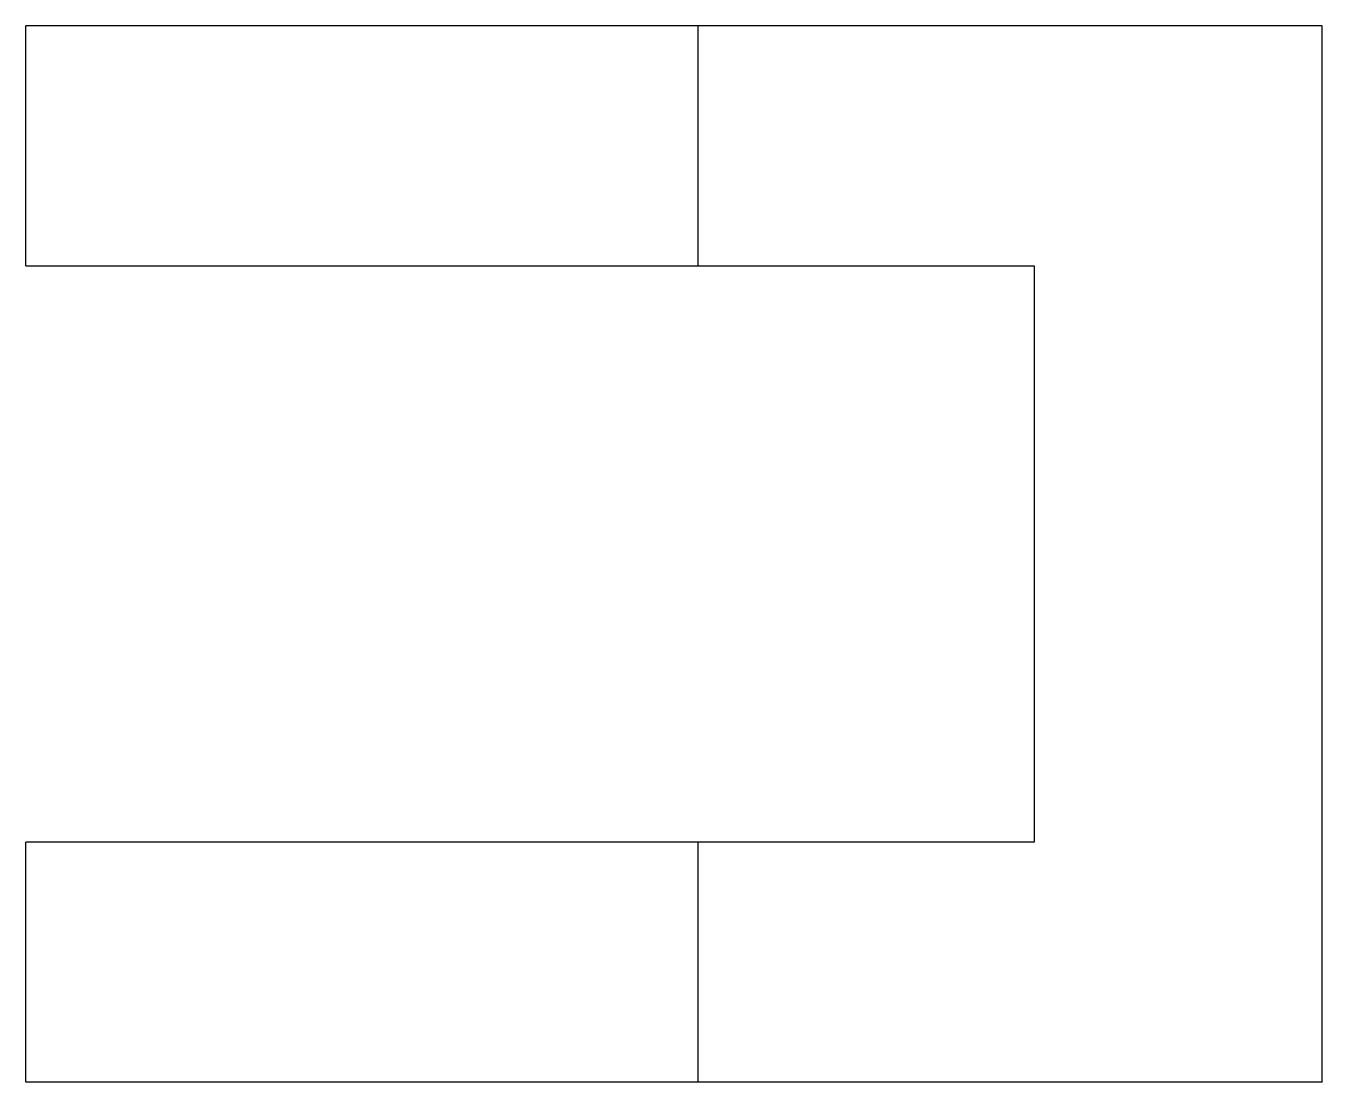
# Model space of a CAD drawing. Header units: metres. Extents: x -1 to 26, y -22 to 0.
import ezdxf

# ---------------------------------------------------------------- set-up
doc = ezdxf.new("R2010")
doc.units = ezdxf.units.M

msp = doc.modelspace()

# ---------------------------------------------------------------- linework, layer by layer
for points in [[(-1, -5), (-1, -4.9), (-1, -4.8), (-1, -4.7), (-1, -4.6), (-1, -4.5), (-1, -4.4), (-1, -4.3), (-1, -4.2), (-1, -4.1), (-1, -4), (-1, -3.9), (-1, -3.8), (-1, -3.7), (-1, -3.6), (-1, -3.5), (-1, -3.4), (-1, -3.3), (-1, -3.2), (-1, -3.1), (-1, -3), (-1, -2.9), (-1, -2.8), (-1, -2.7), (-1, -2.6), (-1, -2.5), (-1, -2.4), (-1, -2.3), (-1, -2.2), (-1, -2.1), (-1, -2), (-1, -1.9), (-1, -1.8), (-1, -1.7), (-1, -1.6), (-1, -1.5), (-1, -1.4), (-1, -1.3), (-1, -1.2), (-1, -1.1), (-1, -1), (-1, -0.9), (-1, -0.8), (-1, -0.7), (-1, -0.6), (-1, -0.5), (-1, -0.4), (-1, -0.3), (-1, -0.2), (-1, -0.1), (-1, 0)], [(13, 0), (12.951, 0), (12.902, 0), (12.853, 0), (12.762, 0), (12.617, 0), (12.472, 0), (12.327, 0), (12.107, 0), (11.873, 0), (11.64, 0), (11.384, 0), (11.074, 0), (10.763, 0), (10.453, 0), (10.099, 0), (9.727, 0), (9.356, 0), (8.978, 0), (8.564, 0), (8.149, 0), (7.735, 0), (7.308, 0), (6.872, 0), (6.436, 0), (6, 0), (5.564, 0), (5.128, 0), (4.692, 0), (4.265, 0), (3.851, 0), (3.436, 0), (3.022, 0), (2.644, 0), (2.273, 0), (1.901, 0), (1.547, 0), (1.237, 0), (0.926, 0), (0.616, 0), (0.36, 0), (0.127, 0), (-0.107, 0), (-0.327, 0), (-0.472, 0), (-0.617, 0), (-0.762, 0), (-0.853, 0), (-0.902, 0), (-0.951, 0), (-1, 0)], [(13, -5), (13, -4.9), (13, -4.8), (13, -4.7), (13, -4.6), (13, -4.5), (13, -4.4), (13, -4.3), (13, -4.2), (13, -4.1), (13, -4), (13, -3.9), (13, -3.8), (13, -3.7), (13, -3.6), (13, -3.5), (13, -3.4), (13, -3.3), (13, -3.2), (13, -3.1), (13, -3), (13, -2.9), (13, -2.8), (13, -2.7), (13, -2.6), (13, -2.5), (13, -2.4), (13, -2.3), (13, -2.2), (13, -2.1), (13, -2), (13, -1.9), (13, -1.8), (13, -1.7), (13, -1.6), (13, -1.5), (13, -1.4), (13, -1.3), (13, -1.2), (13, -1.1), (13, -1), (13, -0.9), (13, -0.8), (13, -0.7), (13, -0.6), (13, -0.5), (13, -0.4), (13, -0.3), (13, -0.2), (13, -0.1), (13, 0)], [(26, 0), (25.74, 0), (25.48, 0), (25.22, 0), (24.96, 0), (24.7, 0), (24.44, 0), (24.18, 0), (23.92, 0), (23.66, 0), (23.4, 0), (23.14, 0), (22.88, 0), (22.62, 0), (22.36, 0), (22.1, 0), (21.84, 0), (21.58, 0), (21.32, 0), (21.06, 0), (20.8, 0), (20.54, 0), (20.28, 0), (20.02, 0), (19.76, 0), (19.5, 0), (19.24, 0), (18.98, 0), (18.72, 0), (18.46, 0), (18.2, 0), (17.94, 0), (17.68, 0), (17.42, 0), (17.16, 0), (16.9, 0), (16.64, 0), (16.38, 0), (16.12, 0), (15.86, 0), (15.6, 0), (15.34, 0), (15.08, 0), (14.82, 0), (14.56, 0), (14.3, 0), (14.04, 0), (13.78, 0), (13.52, 0), (13.26, 0), (13, 0)], [(26, -22), (26, -21.56), (26, -21.12), (26, -20.68), (26, -20.24), (26, -19.8), (26, -19.36), (26, -18.92), (26, -18.48), (26, -18.04), (26, -17.6), (26, -17.16), (26, -16.72), (26, -16.28), (26, -15.84), (26, -15.4), (26, -14.96), (26, -14.52), (26, -14.08), (26, -13.64), (26, -13.2), (26, -12.76), (26, -12.32), (26, -11.88), (26, -11.44), (26, -11), (26, -10.56), (26, -10.12), (26, -9.68), (26, -9.24), (26, -8.8), (26, -8.36), (26, -7.92), (26, -7.48), (26, -7.04), (26, -6.6), (26, -6.16), (26, -5.72), (26, -5.28), (26, -4.84), (26, -4.4), (26, -3.96), (26, -3.52), (26, -3.08), (26, -2.64), (26, -2.2), (26, -1.76), (26, -1.32), (26, -0.88), (26, -0.44), (26, 0)], [(-1, -5), (-0.951, -5), (-0.902, -5), (-0.853, -5), (-0.762, -5), (-0.617, -5), (-0.472, -5), (-0.327, -5), (-0.107, -5), (0.127, -5), (0.36, -5), (0.616, -5), (0.926, -5), (1.237, -5), (1.547, -5), (1.901, -5), (2.273, -5), (2.644, -5), (3.022, -5), (3.436, -5), (3.851, -5), (4.265, -5), (4.692, -5), (5.128, -5), (5.564, -5), (6, -5), (6.436, -5), (6.872, -5), (7.308, -5), (7.735, -5), (8.149, -5), (8.564, -5), (8.978, -5), (9.356, -5), (9.727, -5), (10.099, -5), (10.453, -5), (10.763, -5), (11.074, -5), (11.384, -5), (11.64, -5), (11.873, -5), (12.107, -5), (12.327, -5), (12.472, -5), (12.617, -5), (12.762, -5), (12.853, -5), (12.902, -5), (12.951, -5), (13, -5)], [(13, -5), (13.14, -5), (13.28, -5), (13.42, -5), (13.56, -5), (13.7, -5), (13.84, -5), (13.98, -5), (14.12, -5), (14.26, -5), (14.4, -5), (14.54, -5), (14.68, -5), (14.82, -5), (14.96, -5), (15.1, -5), (15.24, -5), (15.38, -5), (15.52, -5), (15.66, -5), (15.8, -5), (15.94, -5), (16.08, -5), (16.22, -5), (16.36, -5), (16.5, -5), (16.64, -5), (16.78, -5), (16.92, -5), (17.06, -5), (17.2, -5), (17.34, -5), (17.48, -5), (17.62, -5), (17.76, -5), (17.9, -5), (18.04, -5), (18.18, -5), (18.32, -5), (18.46, -5), (18.6, -5), (18.74, -5), (18.88, -5), (19.02, -5), (19.16, -5), (19.3, -5), (19.44, -5), (19.58, -5), (19.72, -5), (19.86, -5), (20, -5)], [(20, -5), (20, -5.24), (20, -5.48), (20, -5.72), (20, -5.96), (20, -6.2), (20, -6.44), (20, -6.68), (20, -6.92), (20, -7.16), (20, -7.4), (20, -7.64), (20, -7.88), (20, -8.12), (20, -8.36), (20, -8.6), (20, -8.84), (20, -9.08), (20, -9.32), (20, -9.56), (20, -9.8), (20, -10.04), (20, -10.28), (20, -10.52), (20, -10.76), (20, -11), (20, -11.24), (20, -11.48), (20, -11.72), (20, -11.96), (20, -12.2), (20, -12.44), (20, -12.68), (20, -12.92), (20, -13.16), (20, -13.4), (20, -13.64), (20, -13.88), (20, -14.12), (20, -14.36), (20, -14.6), (20, -14.84), (20, -15.08), (20, -15.32), (20, -15.56), (20, -15.8), (20, -16.04), (20, -16.28), (20, -16.52), (20, -16.76), (20, -17)], [(13, -17), (12.951, -17), (12.902, -17), (12.853, -17), (12.762, -17), (12.617, -17), (12.472, -17), (12.327, -17), (12.107, -17), (11.873, -17), (11.64, -17), (11.384, -17), (11.074, -17), (10.763, -17), (10.453, -17), (10.099, -17), (9.727, -17), (9.356, -17), (8.978, -17), (8.564, -17), (8.149, -17), (7.735, -17), (7.308, -17), (6.872, -17), (6.436, -17), (6, -17), (5.564, -17), (5.128, -17), (4.692, -17), (4.265, -17), (3.851, -17), (3.436, -17), (3.022, -17), (2.644, -17), (2.273, -17), (1.901, -17), (1.547, -17), (1.237, -17), (0.926, -17), (0.616, -17), (0.36, -17), (0.127, -17), (-0.107, -17), (-0.327, -17), (-0.472, -17), (-0.617, -17), (-0.762, -17), (-0.853, -17), (-0.902, -17), (-0.951, -17), (-1, -17)], [(-1, -22), (-1, -21.9), (-1, -21.8), (-1, -21.7), (-1, -21.6), (-1, -21.5), (-1, -21.4), (-1, -21.3), (-1, -21.2), (-1, -21.1), (-1, -21), (-1, -20.9), (-1, -20.8), (-1, -20.7), (-1, -20.6), (-1, -20.5), (-1, -20.4), (-1, -20.3), (-1, -20.2), (-1, -20.1), (-1, -20), (-1, -19.9), (-1, -19.8), (-1, -19.7), (-1, -19.6), (-1, -19.5), (-1, -19.4), (-1, -19.3), (-1, -19.2), (-1, -19.1), (-1, -19), (-1, -18.9), (-1, -18.8), (-1, -18.7), (-1, -18.6), (-1, -18.5), (-1, -18.4), (-1, -18.3), (-1, -18.2), (-1, -18.1), (-1, -18), (-1, -17.9), (-1, -17.8), (-1, -17.7), (-1, -17.6), (-1, -17.5), (-1, -17.4), (-1, -17.3), (-1, -17.2), (-1, -17.1), (-1, -17)], [(20, -17), (19.86, -17), (19.72, -17), (19.58, -17), (19.44, -17), (19.3, -17), (19.16, -17), (19.02, -17), (18.88, -17), (18.74, -17), (18.6, -17), (18.46, -17), (18.32, -17), (18.18, -17), (18.04, -17), (17.9, -17), (17.76, -17), (17.62, -17), (17.48, -17), (17.34, -17), (17.2, -17), (17.06, -17), (16.92, -17), (16.78, -17), (16.64, -17), (16.5, -17), (16.36, -17), (16.22, -17), (16.08, -17), (15.94, -17), (15.8, -17), (15.66, -17), (15.52, -17), (15.38, -17), (15.24, -17), (15.1, -17), (14.96, -17), (14.82, -17), (14.68, -17), (14.54, -17), (14.4, -17), (14.26, -17), (14.12, -17), (13.98, -17), (13.84, -17), (13.7, -17), (13.56, -17), (13.42, -17), (13.28, -17), (13.14, -17), (13, -17)], [(13, -22), (13, -21.9), (13, -21.8), (13, -21.7), (13, -21.6), (13, -21.5), (13, -21.4), (13, -21.3), (13, -21.2), (13, -21.1), (13, -21), (13, -20.9), (13, -20.8), (13, -20.7), (13, -20.6), (13, -20.5), (13, -20.4), (13, -20.3), (13, -20.2), (13, -20.1), (13, -20), (13, -19.9), (13, -19.8), (13, -19.7), (13, -19.6), (13, -19.5), (13, -19.4), (13, -19.3), (13, -19.2), (13, -19.1), (13, -19), (13, -18.9), (13, -18.8), (13, -18.7), (13, -18.6), (13, -18.5), (13, -18.4), (13, -18.3), (13, -18.2), (13, -18.1), (13, -18), (13, -17.9), (13, -17.8), (13, -17.7), (13, -17.6), (13, -17.5), (13, -17.4), (13, -17.3), (13, -17.2), (13, -17.1), (13, -17)], [(13, -22), (12.951, -22), (12.902, -22), (12.853, -22), (12.762, -22), (12.617, -22), (12.472, -22), (12.327, -22), (12.107, -22), (11.873, -22), (11.64, -22), (11.384, -22), (11.074, -22), (10.763, -22), (10.453, -22), (10.099, -22), (9.727, -22), (9.356, -22), (8.978, -22), (8.564, -22), (8.149, -22), (7.735, -22), (7.308, -22), (6.872, -22), (6.436, -22), (6, -22), (5.564, -22), (5.128, -22), (4.692, -22), (4.265, -22), (3.851, -22), (3.436, -22), (3.022, -22), (2.644, -22), (2.273, -22), (1.901, -22), (1.547, -22), (1.237, -22), (0.926, -22), (0.616, -22), (0.36, -22), (0.127, -22), (-0.107, -22), (-0.327, -22), (-0.472, -22), (-0.617, -22), (-0.762, -22), (-0.853, -22), (-0.902, -22), (-0.951, -22), (-1, -22)], [(26, -22), (25.74, -22), (25.48, -22), (25.22, -22), (24.96, -22), (24.7, -22), (24.44, -22), (24.18, -22), (23.92, -22), (23.66, -22), (23.4, -22), (23.14, -22), (22.88, -22), (22.62, -22), (22.36, -22), (22.1, -22), (21.84, -22), (21.58, -22), (21.32, -22), (21.06, -22), (20.8, -22), (20.54, -22), (20.28, -22), (20.02, -22), (19.76, -22), (19.5, -22), (19.24, -22), (18.98, -22), (18.72, -22), (18.46, -22), (18.2, -22), (17.94, -22), (17.68, -22), (17.42, -22), (17.16, -22), (16.9, -22), (16.64, -22), (16.38, -22), (16.12, -22), (15.86, -22), (15.6, -22), (15.34, -22), (15.08, -22), (14.82, -22), (14.56, -22), (14.3, -22), (14.04, -22), (13.78, -22), (13.52, -22), (13.26, -22), (13, -22)]]:
    msp.add_lwpolyline(points)

doc.saveas('drawing.dxf')
